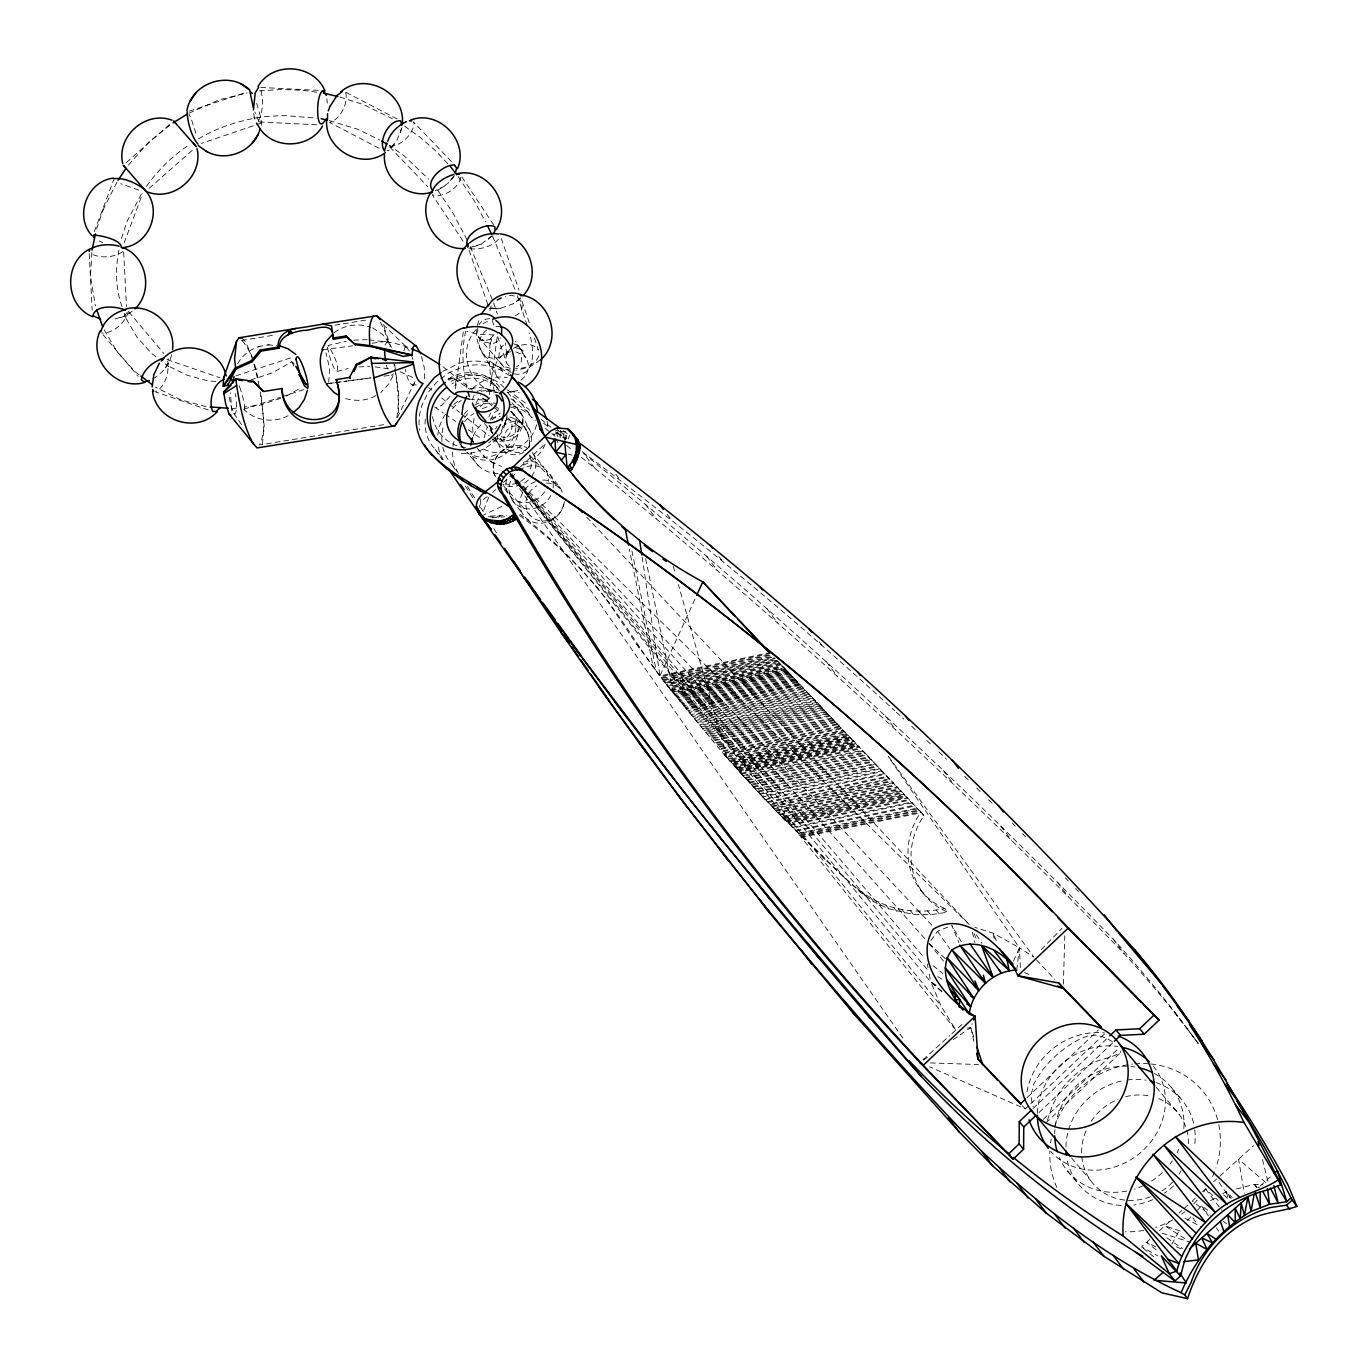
<?xml version="1.0" encoding="UTF-8"?>
<svg xmlns="http://www.w3.org/2000/svg" width="1367" height="1367" viewBox="0 0 1367 1367"><rect width="100%" height="100%" fill="white"/><g stroke="black" fill="none" stroke-linecap="round" stroke-linejoin="round"><path stroke-width="0.75" stroke-dasharray="5 3.75" d="M261.37 125.166L261.131 118.69L256.671 103.191M1063.389 984.155L1064.79 935.746M327.26 103.14L326.952 98.834M398.668 412.954L398.481 392.244L394.567 363.759M91.862 252.194L90.461 276.151L95.417 306.02M236.44 401.881L236.645 410.015L234.799 414.389L231.399 407.622L228.443 393.491M506.61 354.087L505.465 343.083M484.072 437.85L487.148 427.273M563.597 437.799L564.144 431.562M476.775 330.37C474.827 351.251 493.521 370.56 514.317 370.218M403.88 350.789L404.974 347.389L409.81 346.535M1016.74 970.074L1019.423 947.775L888.174 756.498M498.066 434.45C493.077 450.478 515.786 461.79 526.5 449.623M477.732 327.772L477.732 334.3A15.105 13.909 -40.4 0 0 483.508 342.058L492.889 343.51A11.209 10.321 -40.4 0 0 500.39 337.786M455.484 388.809L463.789 328.37M489.301 394.55L497.673 333.531M474.076 418.285L472.623 427.478L473.324 435.748M564.486 440.003L565.545 433.817M244.625 408.955L244.18 402.069L240.797 390.244M538.82 355.881C535.3 364.904 524.586 369.244 515.41 368.236M506.2 419.635L503.176 427.734M262.361 444.275L264.258 426.863L260.841 392.039M396.755 417.704C400.189 399.984 396.789 381.735 394.004 364.135M128.259 311.573C125.576 322.561 113.29 333.565 101.756 333.121M477.408 325.431L479.783 317.366M118.929 250.024C115.289 268.65 115.529 288.608 121.988 306.601M397.387 417.516L415.26 380.932M472.401 399.796L474.674 393.901M401.471 128.823L400.377 132.855M465.72 331.122C461.089 350.43 462.798 370.901 467.411 390.056M401.915 127.609L396.772 140.733L388.501 150.729M565.545 440.123L567.134 434.005M328.764 382.333L329.584 368.424L325.995 352.823M261.49 123.013L201.632 143.33M506.08 355.95L507.447 351.08M1047.447 1120.325L1052.248 1105.783L1058.28 1094.249A45.777 23.632 -42.5 0 1 1089.038 1065.235C1098.453 1058.434 1111.935 1058.793 1120.735 1052.026A103.482 12.799 32.8 0 0 1120.667 1050.898M126.823 312.753L123.97 316.255L113.427 319.365M506.679 419.122L501.262 430.895M171.559 354.822C169.508 365.228 161.836 373.43 153.019 378.796M102.901 210.176L116.981 182.067M96.63 228.99L103.123 209.527M121.424 238.405L127.148 221.232L141.843 193.157M476.109 403.111L480.278 395.302M479.185 507.311L480.876 502.646L484.396 498.545L489.437 495.367M94.306 231.672L114.144 178.616M124.124 242.95L142.527 193.772M490.326 420.13L494.341 412.68L501.792 407.759M231.86 410.971L230.408 392.722M973.919 1041.398L970.741 1027.54L972.193 1023.78M488.925 416.969L490.599 412.885M483.645 510.318L488.72 497.229M454.972 385.836C458.099 380.06 451.503 375.224 447.026 380.214M507.601 353.797C504.252 358.188 505.756 365.057 511.121 367.04M536.599 424.727C530.755 447.744 501.621 460.508 481.201 447.675M258.312 121.15C263.233 111.684 263.37 99.774 260.772 89.538M568.108 438.91L569.766 435.082M545.108 444.138C541.11 455.006 531.199 462.764 520.349 466.164M1013.511 961.052L1019.423 947.775L993.074 933.148L974.791 927.356M384.947 344.945L387.732 341.152L391.56 347.303M770.407 653.358L660.603 676.614L659.988 675.862L695.803 597.225M491.078 305.883L489.557 312.001M520.519 297.818L513.172 303.833L500.305 308.31M392.978 375.874L388.86 383.854L380.778 392.619M1171.878 1244.107L1179.721 1229.787M495.503 428.93L497.212 426.094M414.679 383.495C409.126 389.134 406.289 372.559 405.213 369.329M506.952 352.84L510.267 349.081M237.636 363.827C242.232 355.369 250.383 348.944 259.645 346.449M165.492 367.86L168.551 362.272L168.107 358.632M476.468 329.259C455.912 349.884 469.154 388.946 498.101 392.534M943.486 961.104L928.979 943.281L937.557 931.32L950.014 926.177M454.442 175.728L448.325 183.075L437.047 190.748M453.554 176.702L447.898 183.349M384.11 376.13L392.449 375.019L393.371 373.806M128.464 165.082L148.832 141.963L171.371 124.021M146.372 186.459C158.145 169.935 172.857 155.377 189.91 144.355M526.791 449.367C532.002 444.121 533.233 435.509 529.354 429.153C523.869 420.865 521.75 407.298 510.54 404.564M480.278 406.7L489.967 397.643M394.567 144.082L387.186 150.763M437.491 381.273L428.23 392.346L421.993 405.11A55.534 50.032 -38.9 0 0 419.669 430.28M450.119 396.345L441.626 405.435L436.432 407.52M497.947 435.441L488.549 442.942M1041.278 949.518L1062.108 928.261M1187.376 1220.389L1191.648 1216.032M1197.355 1210.205L1201.627 1205.848L1208.257 1210.615M495.708 437.611L492.598 440.174M491.402 236.32L488.19 239.379M327.448 347.218C335.53 385.682 345.116 370.918 328.012 345.458L346.107 341.306M492.308 235.62L480.928 244.385L469.137 248.179M1027.027 1097.633L1098.248 1030.086M1104.382 1034.033L1025.301 1108.876L929.697 1066.875M1033.076 1108.552L1108.278 1037.263M1039.125 1112.448L1112.858 1042.679M1043.294 1119.3L1117.659 1049.292M1045.721 1123.11L1120.359 1052.846M492.547 492.496L495.64 489.625M503.415 482.466L512.728 473.853M520.485 466.694L545.313 443.745M962.009 1024.464L951.159 1034.306M923.067 1059.75L949.604 1035.725M1149.715 1239.476L1141.582 1246.824L1157.746 1255.795M1159.455 1230.676L1171.622 1219.672M1178.969 1213.042L1181.925 1210.376M1184.864 1207.71L1187.82 1205.045M1195.202 1198.381L1192.246 1201.046L1210.393 1215.212M1202.584 1191.699L1205.54 1189.034L1218.219 1200.448M1213.674 1181.686L1216.647 1178.986M1219.791 1176.167L1253.522 1145.683M486.823 329.96C479.817 334.744 476.639 345.219 481.919 352.396L497.605 377.6L504.081 382.521M520.861 380.146C527.952 375.361 530.977 364.835 525.714 357.641L515.598 341.374M491.915 419.994L500.459 412.954M1260.015 1186.129L1271.378 1176.013M126.43 162.502L170.448 123.748M149.123 188.356L194.763 148.166M515.034 315.794C529.798 309.386 519.204 290.727 505.5 296.639M508.404 351.746C501.997 359.504 488.309 360.956 481.919 352.396M565.904 431.767L560.607 431.152L554.199 434.689L551.995 432.126M520.434 298.86L513.172 303.833M472.469 388.706C481.474 379.684 494.598 375.259 507.191 377.634M540.597 359.863L529.405 367.142L515.923 370.286M498.477 517.29L500.544 515.735L506.884 515.667M502.424 426.812C509.686 419.088 523.749 419.891 529.354 429.153M442.788 371.363L459.346 363.297A55.534 50.032 -38.9 0 1 499.416 367.33L509.173 373.447M440.823 378.813L449.145 372.644L462.371 367.057A55.534 50.032 -38.9 0 1 502.441 371.089L512.198 377.207M132.103 311.283L125.73 315.76L117.528 318.648M444.976 185.878L435.253 190.696M923.443 1060.16L928.706 1056.537M953.226 1039.621L958.472 1035.998M960.232 1034.785L970.741 1027.54L973.868 1037.314M476.895 391.509L485.986 388.416L494.358 392.312M122.945 251.545C113.7 257.885 99.347 258.79 89.675 252.98M334.112 332.728C344.433 324.833 358.667 322.971 370.833 327.328M375.874 395.559C365.895 401.642 352.994 401.385 342.246 397.489M1210.478 1200.756L1215.793 1197.697M1222.884 1193.63L1226.421 1191.597L1232.248 1197.56M294.264 364.22L291.94 361.811L271.828 373.071L250.879 379.906M286.284 396.071L300.911 387.886M448.051 379.206C464.302 367.826 489.147 371.397 500.322 388.177M188.919 113.222L219.079 99.791L247.171 92.922M198.454 138.836C219.045 126.789 242.13 119.39 265.796 116.537L283.738 115.511L317.007 118.16M482.961 323.671L490.599 319.724M513.479 348.295C520.776 343.954 532.925 341.835 538.393 350.003L533.865 336.453M481.304 244.095L470.163 247.495M288.129 415.653C274.049 423.462 255.339 420.882 243.907 409.485M481.474 515.923L502.953 505.995M189.193 111.171L246.436 92.341M235.91 375.822L292.948 357.146M243.975 409.194L280.491 397.25M282.508 396.584L304.824 389.287M280.628 398.344L259.542 405.23L244.71 407.058M510.711 351.797C499.126 353.028 490.223 367.484 497.605 377.6M337.017 371.465L348.158 368.509M1236.4 1189.017L1254.393 1184.403L1262.818 1184.574M487.729 390.381L497.212 389.868M517.683 390.535L507.379 392.585M781.702 816.441L900.699 790.587L904.629 794.842L785.376 820.234L784.761 819.499L904.031 794.09L907.654 798.038L788.434 823.276L787.819 822.541L907.039 797.286L912.182 802.805L793.185 828.026L792.587 827.274L911.584 802.07L917.855 808.803L799.148 833.938L798.55 833.204L917.257 808.051L921.512 812.647L802.309 837.082L781.702 816.441L825.104 859.587L860.612 892.429L873.906 901.844L888.84 908.85L913.378 914.42L930.551 914.694L947.827 912.216A72.246 65.103 -38.9 0 1 923.921 815.638L920.897 811.895L801.694 836.331L804.719 840.09M901.297 791.339L782.317 817.193L762.718 796.927L882.535 771.552L885.184 774.337L765.4 799.712L764.802 798.96L884.586 773.585L890.054 779.48L770.356 804.838L769.758 804.086L889.456 778.729L893.847 783.462L774.2 808.803L773.602 808.068L893.232 782.71L897.811 787.665L778.25 812.989L777.635 812.237L897.213 786.914L901.297 791.339L900.699 790.587M783.24 817.962L902.357 792.347M783.838 818.713L902.972 793.082M519.819 514.18A585.572 505.534 -39.7 0 1 606.47 599.515L636.578 644.267L659.988 675.862L769.809 652.606M771.723 657.39L663.422 680.339L661.338 677.622L771.415 654.315M769.946 655.494L661.936 678.374L661.338 677.622M662.824 679.587L773.209 656.211M776.866 660.193L665.985 683.671L664.072 681.227L774.713 657.8M775.311 658.535L664.687 681.979L664.072 681.227M665.37 682.919L776.268 659.441M779.822 663.303L668.429 686.9L666.447 684.337L777.567 660.808M778.165 661.543L667.045 685.089L666.447 684.337M667.831 686.149L779.224 662.551M645.634 558.659L673.333 693.137L669.01 687.686L780.642 664.054M781.24 664.806L669.608 688.438L669.01 687.686M670.308 689.395L782.197 665.695M671.419 690.745L783.445 667.011L784.06 667.762L672.034 691.497M727.876 758.719L846.515 733.583L847.113 734.335L728.474 759.454L724.749 755.285L843.473 730.491L724.134 754.533L784.726 820.2M730.559 761.727L849.334 736.574L849.932 737.309L731.174 762.478L728.474 759.454M732.951 764.392L851.846 739.205L854.204 741.666L735.121 766.887L734.506 766.135L853.589 740.914L856.648 744.229L737.445 769.484L736.83 768.732L856.032 743.494L859.279 747.031L739.957 772.304L739.359 771.552L858.681 746.279L863.038 750.979L743.528 776.285L731.174 762.478M733.549 765.144L852.444 739.957L782.795 666.447L670.907 690.147L672.53 692.095L784.692 668.326L785.307 669.078L673.145 692.847L727.159 758.292L678.408 584.58M735.668 767.434L854.802 742.196M736.266 768.186L855.417 742.947M738.214 770.287L857.485 745.015M738.812 771.022L858.083 745.767M740.914 773.312L860.321 748.005M741.529 774.064L860.937 748.757M742.913 775.55L862.423 750.227L866.917 755.08L747.356 780.403L742.913 775.55L745.938 779.293M744.827 777.601L864.371 752.277M745.442 778.353L864.969 753.029M746.741 779.651L866.319 754.328L871.326 759.71L751.679 785.068L746.741 779.651L747.356 780.403M749.099 782.197L868.711 756.857M749.714 782.949L869.327 757.608M751.064 784.316L870.711 758.975L875.717 764.358L756.002 789.716L751.064 784.316L751.679 785.068M753.08 786.469L872.761 761.111M753.678 787.221L873.359 761.863M755.404 788.964L875.119 763.606L880.058 768.938L760.274 794.295L755.404 788.964L756.002 789.716M757.523 791.254L877.272 765.896M758.138 792.006L877.887 766.631M760.274 794.295L759.659 793.561L879.442 768.186L882.535 771.552M759.659 793.561L762.102 796.175L881.937 770.8M767.485 801.745L887.217 776.371M768.083 802.497L887.832 777.122M771.672 806.069L891.335 780.711M772.27 806.82L891.95 781.463M775.602 810.135L895.214 784.795M776.217 810.887L895.812 785.547M779.498 814.168L899.042 788.844M780.113 814.92L899.657 789.596M786.298 821.02L905.535 795.697M786.896 821.755L906.133 796.431M789.921 824.609L909.038 799.387M790.519 825.36L909.636 800.139M795.731 830.384L914.574 805.214M796.329 831.136L915.172 805.966M469.428 399.215L485.268 400.053M800.122 834.759L919.085 809.982M800.72 835.51L919.683 810.716M485.114 400.087L486.806 399.745M267.676 344.962L278.868 345.458M258.055 346.757L269.214 344.672M801.694 836.331C831.17 861.09 854.853 897.128 893.762 907.637C910.388 912.079 928.022 912.165 944.802 908.457L947.827 912.216M967.016 1028.172L970.741 1027.54M241.481 340.468L274.887 335M334.778 325.192L367.945 319.758M412.492 385.289L416.166 384.691M383.7 424.641L259.457 444.993C267.471 428.862 261.951 409.263 260.208 392.09M489.078 308.549L497.127 308.788L489.096 307.438M495.879 308.976L501.057 308.19M259.422 90.906L281.329 89.504L302.466 90.29L321.33 92.819M322.475 349.832L352.549 345.834M372.097 343.22L387.732 341.152M326.764 383.768L333.001 382.931M335.086 382.657L370.474 377.941M329.925 383.341L334.095 382.794M336.179 382.504L346.603 381.12M348.688 380.846L371.619 377.788M391.304 375.156L392.414 375.019M232.578 408.545L236.628 408.05M489.694 318.699L486.481 319.058A11.209 10.321 -40.4 0 0 478.98 324.765M494.051 334.881L478.33 334.334L466.899 331.429M492.257 517.803L504.816 516.777M389.885 146.542C401.317 145.773 412.407 134.974 414.133 123.696L413.398 121.919L455.775 166.005M353.711 340.161L367.125 339.631M358.82 366.903L369.62 366.476M490.463 516.06L500.544 515.735L492.24 517.119L486.379 516.47M495.845 326.559L499.416 326.508M506.388 419.396L510.216 420.267L520.998 427.803L518.144 426.179L520.041 427.034C508.951 421.754 498.272 437.594 507.294 446.719L497.673 435.065M930.38 1062.928L978.447 1064.534M260.738 87.471L323.21 90.615M259.234 121.919L317.605 124.858M469.923 248.726C480.808 249.973 494.837 246.145 500.561 236.371M369.039 339.768L393.781 342.963L407.862 347.235M375.002 366.852L391.03 369.158M215.986 381.478L208.04 380.915L186.937 375.19L167.338 365.536L168.568 366.373L163.852 362.768M501.108 436.774C514.368 440.43 528.209 423.907 520.161 411.57M509.806 391.475L519.187 392.534M510.369 368.338L504.218 366.578A15.122 13.79 -40.5 0 1 498.528 358.872L499.792 349.388A11.209 10.218 -40.5 0 1 504.32 344.877M465.583 447.692C449.094 446.325 434.979 432.638 432.536 416.371M515.41 347.645L521.852 349.644L520.451 349.012L523.134 351.182L516.76 344.228M514.282 373.892C537.009 377.856 534.087 346.535 529.114 332.899M339.887 96.989L364.032 104.781L392.432 118.775M329.293 120.621L357.248 129.079L379.804 139.981M515.906 351.934L522.843 354.736L525.714 357.641M206.109 406.665L180.495 399.728L155.479 387.169M568.125 454.032L571.97 455.16M1161.933 1233.137L1190.657 1242.313M510.54 407.058C537.487 412.458 515.564 454.254 494.991 436.176M167.082 359.606L220.036 377.753M208.365 409.98L155.36 391.816C165.646 386.69 169.303 371.961 167.748 361.23M1180.114 1231.001L1164.855 1225.789L1187.205 1240.108M138.785 190.047L120.569 183.708M102.61 242.591L99.159 240.934M490.804 461.568L501.518 466.455M1024.413 972.535L1032.188 975.713M400.206 371.773L413.21 377.668M553.464 429.204L559.325 431.682L560.231 437.884M1176.321 1246.738L1182.182 1249.267M513.684 343.783L516.641 345.082A15.122 13.79 -40.5 0 1 522.348 352.771L521.066 362.255A11.209 10.218 -40.5 0 1 516.538 366.766M511.121 372.456L504.15 367.433L478.433 337.068L484.106 340.588L482.192 340.041L485.439 340.554L491.402 338.879L489.54 340.144L493.162 335.53L489.882 344.552L490.189 342.382L489.01 358.718L490.582 377.087L494.495 391.577M406.204 347.133L410.083 351.78M1155.764 1246.875L1146.554 1242.33L1156.379 1249.951M346.09 92.409L399.13 120.023M379.155 148.268L329.652 122.5C340.793 118.895 348.295 103.328 345.646 92.272M1184.95 1218.253L1201.713 1227.002M937.711 976.636L943.127 979.883M372.644 327.841L382.675 334.573L390.62 344.843M936.156 985.214L930.739 981.882L511.514 475.716L927.322 969.579M453.947 378.505L469.701 389.168M483.713 398.634L492.479 404.547M494.222 405.743L501.228 410.476M434.706 407.127L443.506 413.09M445.266 414.269L455.843 421.429M468.163 429.751L482.261 439.285M390.637 146.235L389.424 145.398L404.649 156.282L428.708 179.197M1166.837 1237.853L1182.592 1248.567M1256.717 1187.769L1254.393 1184.403L1259.537 1188.043M404.529 126.123L420.028 137.196L435.953 151.105L448.974 164.946M1112.328 1041.722L1106.262 1038.083A19.138 4.135 18.5 0 0 1095.394 1035.144L1088.235 1036.032A47.725 15.379 -42.8 0 0 1059.647 1052.368A38.806 12.508 -42.8 0 0 1040.338 1073.044L1033.811 1083.98L1030.821 1095.924A19.07 3.349 74.5 0 0 1033.23 1106.826M1223.209 1221.346L1226.524 1223.738M507.26 389.8L525.919 403.385M510.933 398.703A46.324 41.147 -37.8 0 1 516.367 403.436L531.626 414.56M543.502 423.206L548.594 426.914M555.378 431.852L565.562 439.251M477.322 448.342L485.405 457.518M483.149 455.843L492.821 463.037M563.17 430.656L568.194 434.433M582.359 451.811C690.762 532.737 795.133 619.08 894.684 710.686M155.992 356.787L151.276 353.199L136.871 336.948L125.901 318.272L126.516 319.639L122.637 308.464M139.229 374.797L134.359 371.072L116.759 351.234L103.362 328.405M442.908 366.698L472.452 390.21M482.295 398.053L492.154 405.896M493.795 407.195L500.356 412.424M506.918 417.653C521.579 425.171 500.903 452.187 490.633 437.03M428.503 387.579L431.784 390.176M441.592 397.985L448.12 403.197M449.76 404.495L459.568 412.304M461.209 413.603L488.993 435.731M512.745 396.396A46.324 42.377 -36.9 0 1 521.34 403.419L529.559 410.015M541.059 419.259L550.918 427.17M557.48 432.433L565.699 439.029M513.155 406.272A46.324 42.377 -36.9 0 1 532.122 417.772L535.42 420.421M545.262 428.332L550.2 432.28M551.841 433.595L555.122 436.244M566.622 445.471L573.2 450.751M581.402 457.347C772.116 611.51 953.329 777.413 1124.016 953.5A1358.918 1243.013 -36.9 0 1 1198.21 1043.346L1188.607 1030.581M933.165 965.751L942.922 973.56M1223.602 1194.929L1228.437 1198.893M1143.188 1248.156L1154.483 1257.401M1197.919 1043.346A1358.918 1243.013 -36.9 0 0 1113.234 939.146C946.494 767.058 769.57 604.863 583.76 453.536L594.542 467.89M941.983 991.212L930.739 981.882L928.689 971.202M1265.705 1182.506L1238.587 1159.165L1244.278 1193.306M941.658 991.844L930.739 981.882L940.957 1005.873L955.841 1030.069L511.412 475.784M896.222 712.104L903.912 719.162M911.601 726.219L917.753 731.858M926.826 740.47L932.892 746.211M938.941 751.953L946.511 759.129M928.979 943.281L945.622 959.036M383.05 324.526L407.041 347.526M1254.393 1184.403L1257.384 1187.291M964.675 776.353L970.638 782.197M976.602 788.041L981.062 792.416M988.512 799.712L992.989 804.086M510.626 473.614L969.22 924.57M1012.332 823.122L1015.271 826.164M1022.636 833.767L1025.575 836.809M1065.32 877.836L1068.259 880.878M1075.624 888.482L1078.563 891.523M1022.362 1105.835L1025.301 1108.876L1023.046 1106.211M389.766 147.089L427.717 186.561M777.55 661.269L923.921 815.638M1036.63 960.078L1054.846 979.421M586.785 517.187L969.271 924.519M241.856 337.871L245.428 341.665L252.468 357.522M242.284 340.861C253.356 353.096 255.236 370.799 259.234 386.212M510.438 473.802L933.2 926.655M529.644 455.023L559.633 488.327M503.449 485.661L530.584 515.786M924.724 938.514L510.335 473.905L923.87 957.293M556.181 428.059L559.325 431.682L557.599 427.734M1156.192 1087.295L1179.533 1114.857M1071.438 1157.781L1090.644 1180.507M1171.229 1087.38L1182.421 1100.623M522.262 424.283L511.07 411.04A30.211 27.63 -36.9 0 1 508.182 451.469A30.211 27.63 -36.9 0 1 466.83 452.118L478.04 465.361M510.626 411.552C519.768 419.293 543.263 446.274 519.204 452.665C509.276 452.409 498.784 445.283 493.692 437.303M489.711 425.667L496.341 433.51M459.79 443.779L463.533 448.205M1067.507 1171.092L1078.717 1184.352M128.788 311.864L163.835 353.489M103.106 334.727L138.187 376.421M488.976 425.564L493.367 432.724M511.993 402.855L520.998 413.979M484.516 423.462L492.223 432.946M511.446 475.767L940.957 1005.873M499.416 367.33L502.441 371.089M920.828 890.293L923.853 894.052M936.173 910.046L939.197 913.805M927.527 910.952L930.551 914.694M494.751 384.725L497.776 388.484A39.985 36.02 -38.9 0 0 451.896 383.854M918.897 911.157L921.922 914.899M910.371 910.678L913.378 914.42M901.964 909.499L904.988 913.241M893.762 907.637L896.786 911.379M885.816 905.108L888.84 908.85M878.178 901.912L881.185 905.672M870.882 898.102L873.906 901.844M864.012 893.676L867.037 897.418M857.587 888.67L860.612 892.429M822.08 855.845L825.104 859.587M595.26 585.486L598.285 589.228M606.47 599.515C629.999 629.862 648.419 663.764 673.333 693.137M762.102 796.175L765.127 799.934M636.578 644.267L639.602 648.009M819.158 641.875L821.652 645.104M718.922 556.557L722.682 561.393M667.13 514.265L672.12 520.707M615.885 474.366L620.874 480.825M560.214 430.451L566.451 438.499M507.618 392.158L516.367 403.436M532.122 452.46L543.365 466.967M504.696 489.01L510.95 497.075M425.291 419.088A46.324 41.147 -37.8 0 0 435.184 449.384L442.686 459.056M458.15 176.514L474.349 200.864L485.575 222.018M437.901 190.44L452.973 213.03L467.001 239.703M1205.54 1189.034L1221.927 1210.393M1174.304 1011.665L1185.086 1026.019M1113.234 939.146L1124.016 953.5M1057.374 882.211L1068.174 896.564M1000.764 825.993L1011.546 840.346M943.384 770.527L954.166 784.88M885.269 715.795L896.051 730.149M826.403 661.799L837.202 676.152M766.819 608.588L777.601 622.942M706.517 556.13L717.299 570.483M645.497 504.44L656.28 518.794M521.34 403.419L532.122 417.772M549.756 474.127L560.538 488.48M512.574 500.493L523.356 514.846M442.823 447.026A46.324 42.377 -36.9 0 0 452.152 464.951L456.954 471.325M888.396 756.276L1033.828 957.105L1019.423 947.775L1020.534 970.963M522.057 301.406L529.285 322.834M937.557 931.32L949.723 948.732M509.737 474.383L902.852 1038.083M1219.022 1182.404L1229.702 1197.731M233.774 413.347L242.267 425.598M1192.844 1217.741L1197.577 1224.627M190.269 116.81L189.039 114.213M435.184 449.384L442.259 459.756M1201.627 1205.848L1208.445 1215.981M1216.425 1227.805L1218.698 1231.189M1231.12 1198.62L1226.421 1191.597L1228.181 1199.611M525.27 428.965L525.987 430.024M527.184 431.767L527.952 432.929M493.692 224.957L460.867 175.472C460.594 187.194 443.301 198.762 432.245 194.729L465.036 244.146M976.38 934.772L982.019 943.469M467.36 486.327L475.084 498.647M480.586 507.447L485.012 514.488M493.829 528.568L498.254 535.608M452.152 464.951L455.467 470.231M465.395 486.054L474.229 500.134M961.274 941.743L951.791 925.442L958.985 942.683M191.688 120.211L197.002 136.768M380.419 322.373L384.042 329.276L389.954 346.928M490.702 429.494L494.376 436.5M495.281 438.26L499.861 447.026M293.854 366.151L291.94 361.811M492.564 236.183L516.094 292.111M470.265 246.556L492.94 301.236M258.944 121.475L254.86 111.974M492.154 432.826L489.728 424.829M421.497 356.462L424.231 367.347L424.624 379.394M555.822 438.226L558.266 443.506M974.056 933.678L977.371 941.299M996.321 940.633L993.074 933.148L994.305 939.129M412.902 359.606L411.57 355.386M240.695 389.766L239.157 385.699M384.042 326.884L390.449 346.141M517.409 295.836L527.286 325.961M493.572 303.013L497.246 313.778M501.262 238.405L519.016 290.043M469.12 250.264L488.19 305.661M492.205 320.356L494.239 326.423M497.639 336.538L506.473 362.836M386.365 365.211L387.476 369.005M556.557 432.724L557.702 436.654M254.655 364.63L258.927 381.82M673.247 566.194L675.537 574.362M972.313 932.209L974.961 942.444M1262.459 1159.472L1268.405 1183.258M479.68 497.127L480.876 502.646M631.93 550.85L656.245 670.753L653.221 666.993L629.333 549.175M235.192 393.491L235.893 396.977M927.339 964.094L928.022 967.648M254.228 116.964L253.681 113.427M642.148 557.104L659.988 675.862M547.159 421.326L548.013 428.913M560.607 431.152L561.119 437.508M123.679 252.075L126.499 306.481M89.231 253.561L92.153 309.984M533.882 455.006A22.145 19.685 -37.8 0 1 532.139 475.648M528.414 480.022A22.145 19.685 -37.8 0 1 502.56 484.089M495.452 476.793A22.145 19.685 -37.8 0 1 497.195 456.151L500.92 451.776A22.145 19.685 -37.8 0 1 526.773 447.71M523.356 462.268A22.145 19.685 -37.8 0 1 548.338 481.355M544.63 491.761A22.145 19.685 -37.8 0 1 517.444 501.33A22.145 19.685 -37.8 0 1 507.14 477.322M542.802 480.107A22.795 20.847 -36.9 0 1 562.999 493.333M563.546 504.406A22.795 20.847 -36.9 0 1 527.081 518.811A22.795 20.847 -36.9 0 1 535.198 481.748M519.187 470.231A22.795 20.847 -36.9 0 1 543.758 468.591A22.795 20.847 -36.9 0 1 552.764 490.052M550.816 495.503A22.795 20.847 -36.9 0 1 518.554 506.029A22.795 20.847 -36.9 0 1 514.778 474.229M451.161 381.342A46.324 41.147 -37.8 0 1 503.876 387.322M443.284 459.825A46.324 41.147 -37.8 0 1 438.158 446.343M437.782 435.202A46.324 41.147 -37.8 0 1 444.771 415.175M453.793 404.478A46.324 41.147 -37.8 0 1 460.201 399.523M486.344 391.321A46.324 41.147 -37.8 0 1 497.639 392.602M458.475 473.392A46.324 42.377 -36.9 0 1 452.785 448.205M453.007 446.291A46.324 42.377 -36.9 0 1 454.203 440.584M464.575 421.583A46.324 42.377 -36.9 0 1 473.614 413.552M482.397 408.665A46.324 42.377 -36.9 0 1 490.001 406.102M1156.174 1082.647A66.641 60.968 -36.9 0 1 1194.16 1125.827M1194.775 1129.826A66.641 60.968 -36.9 0 1 1194.536 1146.264M1173.535 1185.872A66.641 60.968 -36.9 0 1 1164.513 1193.135M1152.689 1199.696A66.641 60.968 -36.9 0 1 1133.875 1204.976M1121.196 1205.438A66.641 60.968 -36.9 0 1 1066.978 1159.148M1065.918 1146.964A66.641 60.968 -36.9 0 1 1123.076 1080.699M1127.279 1079.998A66.641 60.968 -36.9 0 1 1146.161 1080.203M509.686 417.089A30.211 27.63 -36.9 0 1 528.875 448.103M498.101 473.409A30.211 27.63 -36.9 0 1 471.376 452.665M473.119 436.073A30.211 27.63 -36.9 0 1 480.928 424.932M490.856 418.575A30.211 27.63 -36.9 0 1 500.288 416.32M465.634 450.768A30.211 27.63 -36.9 0 1 461.157 442.942M464.66 417.67A30.211 27.63 -36.9 0 1 469.718 411.672M476.109 407.041A30.211 27.63 -36.9 0 1 496.665 403.453M511.309 411.279A30.245 26.879 -37.8 0 1 507.072 447.043A30.245 26.879 -37.8 0 1 470.368 453.998M462.473 447.009A30.245 26.879 -37.8 0 1 460.628 444.002M464.199 414.201A30.245 26.879 -37.8 0 1 468.163 409.827M474.52 405.179A30.245 26.879 -37.8 0 1 487.387 401.095M470.487 388.877A30.245 26.879 -37.8 0 1 495.162 392.944M1154.312 1073.454A66.641 60.968 -36.9 0 1 1183.822 1128.903M1178.73 1149.186A66.641 60.968 -36.9 0 1 1177.158 1152.62M1172.322 1160.891A66.641 60.968 -36.9 0 1 1170.084 1164.001M1162.326 1172.613A66.641 60.968 -36.9 0 1 1150.04 1182.011M1143.222 1185.65A66.641 60.968 -36.9 0 1 1134.268 1189.153M1126.869 1191.033A66.641 60.968 -36.9 0 1 1059.288 1157.456M1054.726 1133.721A66.641 60.968 -36.9 0 1 1054.931 1129.586M1055.409 1125.468A66.641 60.968 -36.9 0 1 1128.749 1066.277M1130.817 1066.448A66.641 60.968 -36.9 0 1 1134.952 1066.961M1153.287 1066.021A66.727 59.294 -37.8 0 1 1139.856 1153.184A66.727 59.294 -37.8 0 1 1050.83 1151.492M1037.416 1113.319A66.727 59.294 -37.8 0 1 1117.608 1046.456M441.968 441.473A46.324 42.377 -36.9 0 1 443.985 424.351M452.494 408.767A46.324 42.377 -36.9 0 1 461.192 400.394M481.133 391.321A46.324 42.377 -36.9 0 1 498.647 391.082M1026.976 1091.891A66.727 59.294 -37.8 0 1 1104.331 1032.922M519.597 515.547A585.572 505.534 -39.7 0 1 609.494 603.257M944.802 908.457A72.246 65.103 -38.9 0 1 920.897 811.895M507.054 414.748A39.985 36.02 -38.9 0 1 458.013 452.904M448.872 380.111A39.985 36.02 -38.9 0 1 499.348 390.706M1150.809 1063.987A88.189 81.114 -40.2 0 1 1217.894 1120.82M1218.766 1124.614A88.189 81.114 -40.2 0 1 1215.844 1168.153M1214.443 1171.997A88.189 81.114 -40.2 0 1 1211.111 1179.567M1205.967 1188.589A88.189 81.114 -40.2 0 1 1203.643 1192.024M1197.116 1200.226A88.189 81.114 -40.2 0 1 1191.272 1206.224M1184.933 1211.692A88.189 81.114 -40.2 0 1 1181.566 1214.221M1172.749 1219.86A88.189 81.114 -40.2 0 1 1155.593 1227.412M1143.632 1230.42A88.189 81.114 -40.2 0 1 1125.4 1231.77M1056.845 1187.445A88.189 81.114 -40.2 0 1 1049.856 1151.014M1050.591 1143.034A88.189 81.114 -40.2 0 1 1051.24 1139.036M1054.333 1127.194A88.189 81.114 -40.2 0 1 1132.645 1064.056M1134.695 1063.868A88.189 81.114 -40.2 0 1 1148.793 1063.816M1158.72 1098.624A55.261 50.835 -40.2 0 1 1188.487 1145.785M1181.156 1170.613A55.261 50.835 -40.2 0 1 1178.986 1174.116M1172.561 1182.113A55.261 50.835 -40.2 0 1 1161.42 1191.272M1150.399 1196.791A55.261 50.835 -40.2 0 1 1126.63 1200.26M1124.682 1200.072A55.261 50.835 -40.2 0 1 1086.287 1130.184M1091.191 1121.248A55.261 50.835 -40.2 0 1 1117.881 1099.324M1125.622 1096.727A55.261 50.835 -40.2 0 1 1149.374 1095.89M564.332 501.604A20.009 18.198 -40.4 0 1 534.36 518.708A20.009 18.198 -40.4 0 1 536.633 485.849M546.424 483.081A20.009 18.198 -40.4 0 1 562.418 492.171M529.49 455.638A19.992 17.771 -40.8 0 1 530.242 469.787M524.638 478.365A19.992 17.771 -40.8 0 1 505.875 483.867M495.025 475.545A19.992 17.771 -40.8 0 1 501.193 451.674A19.992 17.771 -40.8 0 1 525.646 450.802M785.94 669.659L673.641 693.445L674.256 694.197L786.555 670.394L785.94 669.659M787.187 670.975L674.768 694.795L675.366 695.53L787.802 671.727L787.187 670.975M788.349 672.188L675.794 696.025L676.392 696.777L788.947 672.94L788.349 672.188M789.494 673.401L676.819 697.273L677.417 698.024L790.109 674.153L789.494 673.401M791.168 675.161L678.305 699.067L678.903 699.819L791.766 675.913L791.168 675.161M792.706 676.785L679.672 700.724L680.288 701.476L793.304 677.536L792.706 676.785M794.466 678.647L681.244 702.621L681.843 703.373L795.064 679.382L794.466 678.647M795.731 679.98L682.372 703.988L682.97 704.74L796.329 680.732L795.731 679.98M797.286 681.62L683.756 705.68L684.371 706.431L797.901 682.372L797.286 681.62M798.943 683.38L685.243 707.474L685.841 708.209L799.558 684.132L798.943 683.38M800.037 684.525L686.2 708.636L686.798 709.37L800.635 685.26L800.037 684.525M801.848 686.439L687.823 710.601L688.421 711.336L802.446 687.191L801.848 686.439M803.437 688.114L689.241 712.31L689.839 713.061L804.035 688.865L803.437 688.114M805.522 690.318L691.104 714.565L691.702 715.317L806.137 691.07L805.522 690.318M807.316 692.215L692.71 716.496L693.308 717.248L807.931 692.966L807.316 692.215M809.025 694.009L694.214 718.324L694.812 719.076L809.623 694.761L809.025 694.009M810.956 696.059L695.94 720.426L696.555 721.161L811.554 696.811L810.956 696.059M812.767 697.973L697.563 722.374L698.161 723.126L813.365 698.708L812.767 697.973M814.988 700.314L699.545 724.766L700.143 725.518L815.603 701.066L814.988 700.314M816.902 702.33L701.237 726.834L701.852 727.586L817.5 703.082L816.902 702.33M818.577 704.09L702.723 728.628L703.339 729.38L819.175 704.842L818.577 704.09M820.285 705.902L704.244 730.474L704.859 731.225L820.883 706.654L820.285 705.902M821.977 707.679L705.765 732.302L706.363 733.054L822.575 708.431L821.977 707.679M823.669 709.473L707.269 734.13L707.867 734.882L824.267 710.225L823.669 709.473M825.617 711.541L709.012 736.232L709.627 736.984L826.232 712.292L825.617 711.541M827.445 713.454L710.635 738.197L711.233 738.949L828.043 714.206L827.445 713.454M829.359 715.471L712.344 740.265L712.942 741.017L829.957 716.223L829.359 715.471M831.768 718.034L714.497 742.862L715.095 743.614L832.366 718.769L831.768 718.034M833.528 719.879L716.052 744.759L716.667 745.511L834.126 720.631L833.528 719.879M835.322 721.776L717.658 746.707L718.273 747.459L835.938 722.528L835.322 721.776M837.219 723.792L719.35 748.757L719.965 749.509L837.834 724.544L837.219 723.792M839.475 726.15L721.349 751.167L721.964 751.918L840.073 726.902L839.475 726.15M841.183 727.962L722.887 753.012L723.485 753.764L841.782 728.714L841.183 727.962M844.55 731.516L725.997 756.617L726.612 757.369L845.148 732.268L844.55 731.516M848.018 735.19L729.312 760.325L729.91 761.077L848.634 735.924L848.018 735.19M850.513 737.804L731.687 762.974L732.285 763.726L851.111 738.556L850.513 737.804"/><path stroke-width="1.5" d="M172.498 349.576C176.035 324.235 149.328 301.953 124.995 309.25M1052.248 911.704A3155.156 3096.067 -50.4 0 0 578.019 507.875L524.689 471.991C511.514 457.108 487.899 479.561 501.911 493.555A3155.156 3096.067 -50.4 0 0 919.94 1062.586L1013.169 1159.148L1023.593 1149.203L1019.116 1143.906L1019.269 1121.658L1031.538 1110.021M1023.593 1149.203L1023.763 1126.972L1019.269 1121.658M514.607 513.838L514.3 520.178L512.625 515.872L512.967 520.895L509.959 517.392L510.284 522.331L507.294 518.913L501.057 520.673L504.03 523.937L497.793 520.81L500.749 524.022L494.512 520.964L497.451 524.108L488.258 519.768L491.18 522.826L482.876 517.187L485.763 520.212L478.86 513.479C485.695 523.117 498.135 518.657 507.157 523.134L507.294 518.913L514.607 513.838L515.649 519.46C504.167 527.389 487.028 525.082 478.86 513.479C468.625 497.4 492.957 488.754 500.39 478.706M253.408 109.941L255.219 92.836L258.653 87.368M488.72 398.771C482.859 387.869 431.699 390.193 469.428 399.215M100.936 331.754C103.328 320.664 114.913 311.83 125.747 309.728M614.21 519.716A572.756 494.512 -40.1 0 1 575.917 478.706L561.376 460.235L565.887 454.459L555.651 452.204L564.656 441.336L567.134 467.599L570.159 471.342C575.934 463.943 579.488 454.784 580.274 445.42L577.711 439.473L567.408 428.777L556.181 428.059L550.901 430.861L511.241 468.676M420.865 353.848L416.166 346.022L376.626 315.794L322.902 324.047A25.512 0.871 -8.9 0 1 296.161 328.422L238.815 337.82L236.491 341.528L223.573 377.993L223.18 386.178L227.691 385.374L235.756 369.141L252.297 361.623L260.994 351.114L279.381 348.107C279.056 335.325 293.409 332.113 303.32 330.387C311.625 331.002 327.96 321.758 332.659 332.164M281.995 388.501C281.841 408.152 298.279 427.393 319.212 422.369C341.306 420.626 341.784 395.644 336.094 379.633L349.542 377.429L356.291 364.408L370.747 357.283L412.988 361.965C414.885 368.851 415.209 381.632 423.052 383.478L394.79 425.923L256.979 447.949L229.143 414.116L225.675 403.966L223.641 392.073L235.927 378.796L253.254 381.29L263.677 391.492L281.995 388.501C283.943 431.34 351.285 430.058 337.376 383.58M1174.919 1281.016L1169.298 1273.719L1123.196 1236.041C1118.496 1170.34 1178.713 1112.926 1244.021 1122.478L1280.947 1184.693L1267.602 1189.956A108.83 96.254 -37.7 0 0 1184.728 1260.459L1180.524 1275.924L1174.919 1281.016L1135.687 1252.155A1358.918 1207.3 -37.8 0 1 921.341 1076.513C750.705 884.312 592.389 681.125 448.137 468.403M959.241 1007.137L959.685 999.431L950.065 989.11M384.588 351.78L385.46 360.717M416.166 346.022L413.979 345.919L413.005 347.457L412.014 355.027L370.491 346.552L355.335 344.74L346.859 337.051L333.326 339.272L331.566 325.944L322.902 324.047M501.638 334.778L501.638 328.268A15.105 13.909 -40.4 0 0 495.862 320.51M461.892 414.321L463.14 405.093L466.745 396.345M569.646 465.156L572.141 468.898L567.134 467.599C576.857 459.039 579.881 443.626 572.09 432.741L567.408 428.777L574.977 436.654L572.09 432.741M966.332 1011.546L969.254 1013.87C971.954 990.887 993.416 970.502 1016.74 970.074M1013.169 1159.148L923.238 1065.32A3155.156 3096.067 -50.4 0 1 505.192 496.289C491.197 482.295 514.812 459.842 527.987 474.725A3155.156 3096.067 -50.4 0 1 1068.379 927.954L1159.079 1020.055L1144.282 1034.17L1120.53 1035.4L1114.395 1041.21M1254 1194.946L1251.061 1211.435C1219.535 1230.112 1195.168 1258.939 1181.088 1292.704C1106.792 1258.46 1041.5 1206.958 981.882 1151.458C811.52 974.996 659.27 781.292 523.664 576.994L532.036 588.152M431.716 192.969C434.279 183.127 444.788 177.283 453.895 174.395M1189.444 1248.874L1247.917 1196.877L1244.397 1215.451L1241.116 1202.926L1240.296 1218.698L1235.204 1208.189L1235.272 1222.696L1227.771 1214.785L1229.634 1227.173M288.369 334.795L289.018 331.412L291.496 331.651L291.667 333.497L289.018 331.412M236.491 341.528L234.577 358.957L235.756 369.141L223.624 386.041M91.982 250.212L95.502 233.86M327.584 113.666L327.448 120.125M384.571 150.455L386.827 142.937M457.467 168.842C469.599 141.143 438.704 109.035 410.544 120.091M468.215 244.796L467.839 246.504M1180.524 1275.924L1161.318 1255.88L1169.298 1273.719L1176.782 1271.071C1182.558 1247.832 1198.329 1228.625 1215.348 1212.478C1233.171 1195.852 1257.674 1193.186 1277.598 1180.336M100.218 330.899C86.89 358.325 115.973 391.423 144.885 382.384M387.75 141.314C390.637 132.428 398.19 125.422 406.546 121.612M307.455 390.244L304.363 399.506L298.98 407.588L293.102 412.68M186.886 110.676C191.722 82.516 229.639 69.956 250.041 90.239M205.973 150.985C225.794 163.169 254.365 151.088 260.14 128.806L256.466 123.013M325.534 119.305C316.05 138.306 314.94 93.452 323.193 90.632L326.337 95.4M973.646 1020.004L975.098 1016.245C947.143 1000.524 913.053 962.078 933.148 929.304C962.915 910.661 994.903 941.914 1012.725 963.889M328.234 110.915L329.977 106.438M677.092 793.902L769.689 912.951L854.802 1014.997L959.173 1131.927L992.664 1165.812L1046.336 1213.213L1103.852 1256.222L1161.882 1292.84L1187.547 1298.65C1197.885 1267.106 1216.425 1237.596 1246.396 1221.466C1261.946 1212.016 1280.332 1212.068 1296.89 1206.412L1288.09 1185.086A1358.918 1243.013 -36.9 0 0 1226.78 1083.604M89.145 251.425L89.761 249.922M696.674 595.294L702.792 581.881A572.756 494.512 -40.1 0 1 639.636 540.426L625.129 528.499A572.756 494.512 -40.1 0 1 572.893 474.964M455.416 173.37L456.561 167.833L454.134 164.963C443.352 164.553 424.197 181.059 432.792 190.714M431.015 192.132C415.38 216.037 436.927 251.357 465.31 248.418M496.255 229.519C512.898 204.179 487.78 167.543 458.133 173.489M353.831 371.568L356.462 366.373M1187.547 1298.65L1184.779 1294.908L1191.221 1282.195A108.83 99.928 -36.6 0 1 1270.251 1207.591L1286.552 1205.147L1292.225 1200.141L1277.308 1170.733A1358.918 1243.013 -36.9 0 0 1236.554 1100.674M330.079 106.25L337.205 95.297L342.246 91.64M321.911 349.474L326.03 341.494L332.796 334.112M466.711 327.294C469.735 314.683 485.9 309.113 495.196 318.767M223.573 377.993L224.308 376.967M118.023 180.307L125.986 168.346L123.286 165.287L125.217 167.492M373.584 315.743C367.774 324.355 369.705 335.684 369.722 345.543L403.436 356.428L412.014 355.027M397.131 422.215L394.79 425.923L391.748 425.872C376.574 406.87 374.626 380.539 370.747 357.283L378.676 358.718M223.18 386.178L234.987 368.133L251.528 360.615L260.14 350.02L278.287 347.047L279.381 348.107M159.375 363.161L153.822 374.712L152.164 386.878M220.497 407.383L216.191 411.518L212.654 411.364C208.211 400.941 213.372 383.341 224.325 379.24M196.113 92.495L189.962 101.585M252.143 143.364L258.312 134.256M481.116 314.393L488.224 304.892M493.555 233.603L495.008 230.818L494.854 226.717C484.636 221.762 461.79 235.859 467.753 247.068M510.592 348.465C515.957 340.041 510.318 327.567 500.185 326.662M258.004 86.599C272.341 60.849 314.085 63.839 325.021 91.042M322.578 126.003C309.95 148.388 274.528 150.165 260.072 128.823M135.025 308.925C153.309 291.222 147.089 257.116 123.269 247.649M561.376 460.235L550.508 444.993L555.019 439.234L555.651 452.204M468.573 243.531C447.197 262.276 456.834 301.868 484.96 307.575M522.809 295.904C543.041 275.416 528.414 236.576 499.929 233.86M540.597 359.863C563.426 339.477 549.859 297.733 519.357 294.759M187.194 111.838C187.45 122.278 191.653 137.178 198.078 144.167M161.203 361.042L163.271 359.453M515.649 519.46L516.418 518.691L515.205 515.444M231.091 385.238L223.641 392.073M463.789 328.37C474.417 324.885 488.258 326.73 497.725 332.625M1008.675 1153.851L1019.116 1143.906M1109.816 1035.793L1115.95 1029.983L1139.685 1028.736L1154.483 1014.604M499.365 393.816C519.528 379.462 518.999 346.5 498.699 332.574M969.562 1014.314L975.098 1016.245L923.238 1065.32L919.94 1062.586M1025.472 1099.085L1020.79 1103.545L978.02 1059.22L976.653 1053.291M1023.763 1126.972L1036.066 1115.352M1290.944 1197.782L1286.808 1201.696L1269.584 1204.293L1251.061 1211.435L1247.917 1196.877M469.684 242.83C477.51 236.491 488.292 232.287 498.408 233.996M1163.129 1272.267L1154.107 1280.281L1186.248 1282.964L1179.943 1272.933M1274.352 1173.382L1277.308 1170.733L1286.808 1201.696L1277.547 1186.283M525.304 386.588C561.171 364.647 532.395 304.14 492.667 319.229M162.229 359.521C180.905 338.059 220.531 347.97 226.17 375.959M217.404 411.433C197.583 434.33 155.342 421.241 152.574 390.911M441.131 372.593L434.467 377.531L425.205 388.604L418.968 401.351A55.534 50.032 -38.9 0 0 429.067 451.418C444.719 469.223 464.472 483.286 485.781 493.572M90.393 248.691C63.087 261.815 64.403 305.849 92.853 316.802M291.496 331.651L290.334 332.454L289.394 331.498M173.079 122.859L187.108 114.179M91.521 248.418C99.945 244.163 110.129 243.873 119.151 246.163M223.778 393.628L236.645 385.477L235.927 378.796L236.679 379.787M340.537 92.033C364.357 70.981 405.709 92.238 402.325 123.901M385.426 152.608C361.366 170.909 323.466 148.713 326.713 118.844M358.769 364.391L370.747 357.283L375.583 358.855M114.179 178.599C124.397 177.659 135.658 182.819 143.808 188.954M463.891 327.738C435.936 336.76 430.144 378.027 454.63 394.345M497.246 299.971L501.211 297.972M373.806 377.907L413.244 364.203M149.43 380.624L143.979 381.82L141.365 379.855C143.245 369.073 154.181 361.059 164.143 357.949M113.546 178.103C87.266 181.042 74.006 215.747 91.692 235.414M123.389 247.547C149.652 244.625 162.929 209.903 145.227 190.252M296.161 328.422C286.66 329.925 277.023 336.265 278.287 347.047M431.835 192.166C408.562 199.821 382.264 178.633 384.503 154.232M121.458 247.53C121.526 240.011 101.739 235.534 93.725 235.056L92.99 236.525L94.169 237.807M230.989 414.953L229.143 414.116M332.728 338.127L346.005 335.957L355.335 344.74M409.553 362.528L412.988 361.965M409.365 120.843L411.809 120.945M1101.529 1028.001L1063.253 988.358L1017.834 975.799C1008.897 951.893 974.363 934.823 951.945 949.928C937.506 968.434 949.604 994.612 963.017 1010.145M959.685 999.431L955.618 999.961L954.867 994.27L951.398 992.767M323.569 349.696L322.595 349.815C318.015 359.88 320.972 372.969 325.551 382.743M326.764 383.768L327.772 383.631M1183.993 1261.656L1198.466 1259.896L1195.749 1243.252L1207.095 1249.455L1201.747 1237.938L1212.512 1242.893L1206.941 1233.307L1215.724 1238.998M371.414 363.4L413.09 362.614M456.868 174.019L459.295 174.361M238.815 337.82L241.856 337.871M210.176 406.956L228.494 408.255M354.566 343.732L369.722 345.543L412.373 354.993M238.61 380.06L242.455 380.624M248.23 381.444L252.092 382.008M1101.358 1027.147L1058.656 982.907L1017.834 975.799L1068.379 927.954L1159.079 1020.055L1144.162 1005.001M382.623 359.436L386.588 360.153M171.969 120.176C145.671 110.351 116.298 136.239 122.688 163.562M147.79 192.081C174.07 201.889 203.461 176.018 197.07 148.695M510.523 374.917A157.769 142.168 -38.9 0 1 540.05 428.999L545.399 437.132L580.274 445.42L576.105 441.985L579.488 443.574L572.585 433.903L574.977 436.654M323.415 93.11L337.837 96.493M321.16 118.707L327.26 120.142M100.68 319.177L92.922 315.76C95.451 304.602 116.007 305.918 124.927 310.104M576.43 443.899L579.898 447.898L576.549 445.454L579.523 450.375L576.447 447.009L579.335 452.716L576.139 451.657L577.763 456.851L575.524 454.254L576.584 459.961L574.294 457.279L575.404 463.071L572.551 460.218L574.362 464.797M278.868 345.458L287.959 348.773L295.836 354.378M1126.032 1203.49L1167.948 1259.332L1179.089 1263.604L1126.032 1203.49L1181.396 1256.136M1057.426 985.983L1063.253 988.358L1058.656 982.907M411.433 348.739L420.335 352.481L439.832 364.511M478.86 513.479L483.491 516.811L482.551 517.392L477.168 510.113M429.067 451.418C451.759 476.878 484.396 488.463 511.258 508.234M1135.687 1252.155L1142.88 1256.29M381.598 141.023L387.032 144.15M384.657 151.122C377.36 142.065 388.894 119.493 400.616 120.877L401.847 125.439M121.355 247.137L123.03 248.486M1181.088 1292.704L1184.779 1294.908M339.016 395.524L334.163 392.551L326.303 384.315M966.896 1004.079L970.519 1006.3L945.178 967.887L973.817 998.337L946.972 957.686L978.926 990.528L974.927 980.959M145.568 190.799L126.02 168.346M1192.554 1239.066L1136.114 1177.072L1205.523 1222.611L1152.945 1154.226L1215.348 1212.478L1164.154 1145.392L1227.207 1204.669L1175.364 1136.541L1239.083 1196.86M501.211 391.389C528.739 409.399 480.62 442.225 475.648 407.451M662.875 559.069L666.344 561.444M241.088 84.036L249.204 89.658M198.215 145.603L207.169 151.805M518.537 382.128C529.422 387.989 536.548 399.591 537.368 411.843M532.72 408.323L559.821 428.127M535.3 401.454L543.383 410.647L546.954 419.43M576.344 438.072L573.474 435.936L577.711 439.473M532.327 399.249L537.573 403.128M575.507 440.618L579.488 443.574M578.241 442.002C779.19 593.141 967.033 762.342 1134.73 949.775C1194.416 1019.133 1238.639 1099.461 1279.17 1180.985L1280.947 1184.693M644.335 545.433L652.691 551.721M140.852 376.028L152.233 384.708M959.002 1005.736L963.393 1009.222M970.553 995.723L973.817 998.337L967.221 990.238M336.094 379.633L337.017 380.658M517.905 467.822L521.203 470.556M513.907 467.206L517.204 469.94M509.874 467.651L513.172 470.385M506.08 469.137L509.361 471.871M502.766 471.547L506.063 474.264M500.168 474.708L503.466 477.442M498.477 478.433L501.774 481.167M497.793 482.466L501.091 485.182M498.169 486.498L501.45 489.232M967.306 1003.6L970.519 1006.3L946.682 979.849L969.254 1013.87M472.504 402.906C475.596 420.13 503.603 410.356 496.067 394.892M1012.896 964.333L1006.778 959.019L999.636 948.92M983.403 975.201L985.504 983.403L959.771 945.161L993.108 977.439L981.66 945.656L1009.273 970.553L1006.778 959.019L1015.305 968.502M1136.114 1177.072L1195.698 1232.726M974.381 986.239L978.926 990.528L951.945 949.928L985.504 983.403L982.343 977.969M263.096 391.184L253.254 381.29M1141.172 1001.994L1065.098 925.22A3155.156 3096.067 -50.4 0 0 1057.955 917.701M975.098 1016.245L978.02 1059.22L997.346 1079.913M1000.285 1082.972L1020.893 1104.314M175.625 123.047L173.592 120.98L196.335 146.782L193.482 143.125M735.087 616.5L702.792 581.881L769.809 652.606M738.026 619.576L758.514 641.191M761.436 644.284L768.767 652.008M578.019 507.875L582.393 512.54M376.626 315.794L380.197 319.588M504.167 519.802L507.157 523.134M661.594 762.974C744.058 870.847 833.426 973.184 921.341 1076.513M1118.223 932.619L1161.642 983.932M1119.146 1043.482A55.261 50.835 -40.2 0 1 1078.221 1128.458A55.261 50.835 -40.2 0 1 1026.754 1056.981A55.261 50.835 -40.2 0 1 1119.146 1043.482L1154.825 1085.671M1030.274 1109.115L1070.071 1156.174M1139.685 1028.736L1144.282 1034.17M1115.95 1029.983L1120.53 1035.4M475.135 408.425L485.746 420.968M473.512 442.276L467.634 435.014L463.088 423.428M540.05 428.999L545.211 436.005M477.288 487.165L480.313 490.907M468.454 482.243L471.478 486.003M459.91 476.912L462.935 480.654M451.674 471.137L454.698 474.879M443.779 464.951L446.804 468.71M1134.73 949.775L1147.203 965.888M1149.151 967.819L1175.569 1002.37M1163.078 986.256L1188.965 1021.2M1176.491 1005.087L1201.849 1040.407M1104.348 914.916L1116.839 931.03M1189.358 1024.293L1201.696 1043.858L1214.186 1059.972M1201.696 1043.858L1213.486 1063.782L1225.977 1079.896M1213.486 1063.782L1224.712 1084.031L1237.203 1100.162M1224.712 1084.031L1235.392 1104.621L1247.883 1120.735M998.371 805.488L1003.361 811.93M952.184 760.24L958.438 768.305M905.262 715.744L909.004 720.58M857.587 671.983L860.082 675.213M809.161 628.974L811.673 632.203M760.035 586.733L762.53 589.963M710.191 545.279L712.685 548.509M659.629 504.594L663.388 509.43M478.758 513.343L491.249 529.456L485.353 520.81M857.775 1002.267L870.266 1018.381M523.202 576.686L540.58 599.583M807.504 943.435L819.995 959.549M758.053 883.936L770.544 900.067M568.484 639.414L674.085 779.087M614.62 701.51L627.111 717.624M709.405 823.788L721.896 839.902M450.409 166.484L456.851 174.839M346.005 335.957L346.859 337.051M356.291 364.408L357.043 365.399M349.542 377.429L350.345 378.488M260.14 350.02L260.994 351.114M251.528 360.615L252.297 361.623M994.236 950.885L1009.273 970.553M1167.948 1259.332L1176.782 1271.071M1133.397 1268.012L1144.179 1282.349M1113.046 1255.196L1123.828 1269.55M1093.07 1241.868L1103.852 1256.222M1073.488 1228.027L1084.27 1242.381M1054.316 1213.691L1065.098 1228.044M1035.554 1198.859L1046.336 1213.213M1017.219 1183.532L1028.001 1197.885M999.328 1167.726L1010.11 1182.079M981.882 1151.458L992.664 1165.812M948.39 1117.574L959.173 1131.927M844.02 1000.644L854.802 1014.997M801.045 949.945L811.827 964.299M560.726 632.135L569.116 643.293M758.907 898.597L769.689 912.951M598.661 686.678L687.874 808.256M717.59 846.566L728.372 860.92M637.449 740.606L648.231 754.96M1292.225 1200.141L1296.89 1206.412M1286.552 1205.147L1289.662 1209.317M543.024 602.984L555.275 619.935M557.719 623.318L580.975 655.528M576.344 448.564L579.335 452.716M981.66 945.656L1001.225 973.065L998.952 969.579M476.587 508.968L481.474 515.923L480.142 513.36M494.854 534.6L500.852 543.16M504.457 548.287L510.472 556.847M514.06 561.991L520.075 570.552M524.877 577.404L535.676 592.8M975.269 985.299L978.926 990.528M571.509 646.488L578.617 656.707M580.992 660.124L588.1 670.343M590.476 673.76L609.443 701.032M969.904 943.708L993.108 977.439L990.631 971.732M460.628 484.516L464.165 489.711M477.117 508.712L481.833 515.632M252.331 93.332L249.905 91.521L253.356 107.685M534.446 591.347L537.914 596.508M541.383 601.685L546.031 608.571M549.5 613.749L561.085 630.973M564.554 636.151L569.185 643.037M295.802 366.373L306.379 384.828L298.877 374.678M545.399 437.132L550.508 444.993M527.662 580.89L529.918 584.375M511.224 557.839L522.519 575.251M153.787 391.167L152.711 389.424M234.065 376.66L233.193 380.402M479.475 512.078L476.434 506.525L481.474 515.923M1270.302 1187.991L1278.196 1202.994L1273.822 1185.65M1262.886 1191.58L1269.584 1204.293L1267.431 1188.419M253.425 444.138C243.446 426.179 239.96 405.503 236.645 385.477M487.37 225.538L491.727 234.406M1235.392 1104.621L1244.021 1122.478M232.971 382.914L230.63 377.172M576.02 452.528L577.763 456.851M575.046 455.98L576.584 459.961M521.066 295.973L520.502 294.503C509.942 290.368 493.06 295.631 488.309 306.02M1220.338 1221.397L1223.995 1231.633M96.749 309.848L102.747 327.055M1255.35 1192.707L1260.323 1207.864L1260.101 1192.058M976.995 1047.088L982.617 1064.671M467.907 391.663L469.411 396.515M1257.999 1141.633L1258.99 1145.597M254.313 117.442L254.621 118.707M625.129 528.499L628.495 545.04M639.636 540.426L641.824 555.019M333.189 335.188L333.326 339.272M227.657 384.144L227.691 385.374M1123.196 1236.041A1358.918 1207.3 -37.8 0 1 1013.374 1157.456M1010.11 1154.79A1358.918 1207.3 -37.8 0 1 908.85 1060.399M1066.363 1155.149A66.641 60.968 -36.9 0 1 1066.004 1151.099M1150.245 1080.989A66.641 60.968 -36.9 0 1 1154.244 1082.032M470.914 445.283A30.211 27.63 -36.9 0 1 472.435 437.867M461.157 442.942A30.211 27.63 -36.9 0 1 462.712 421.053M484.516 441.558A30.245 26.879 -37.8 0 1 450.273 432.245A30.245 26.879 -37.8 0 1 456.937 396.533M497.81 395.302A30.245 26.879 -37.8 0 1 501.928 401.009M459.876 442.395A30.245 26.879 -37.8 0 1 463.071 415.79M1057.238 1151.8A66.641 60.968 -36.9 0 1 1054.726 1135.789M1139.053 1067.747A66.641 60.968 -36.9 0 1 1152.501 1072.514M1048.386 1148.519A66.727 59.294 -37.8 0 1 1037.382 1115.352M1121.641 1047.156A66.727 59.294 -37.8 0 1 1149.339 1061.715M1118.155 1036.049A66.727 59.294 -37.8 0 1 1131.91 1137.002A66.727 59.294 -37.8 0 1 1029.009 1119.744M626.582 530.874A572.756 494.512 -40.1 0 1 621.882 526.756M512.198 377.207A157.769 142.168 -38.9 0 1 543.075 432.741M432.092 455.16A55.534 50.032 -38.9 0 1 424.419 444.6M437.15 440.43A39.985 36.02 -38.9 0 1 446.684 387.357M500.271 392.346A39.985 36.02 -38.9 0 1 502.014 420.78M500.51 424.539A39.985 36.02 -38.9 0 1 440.123 442.652A39.985 36.02 -38.9 0 1 445.352 382.35M295.973 359.401L301.389 379.462L304.465 385.87L307.558 388.348C310.48 385.374 297.818 346.62 295.973 359.401"/></g></svg>
